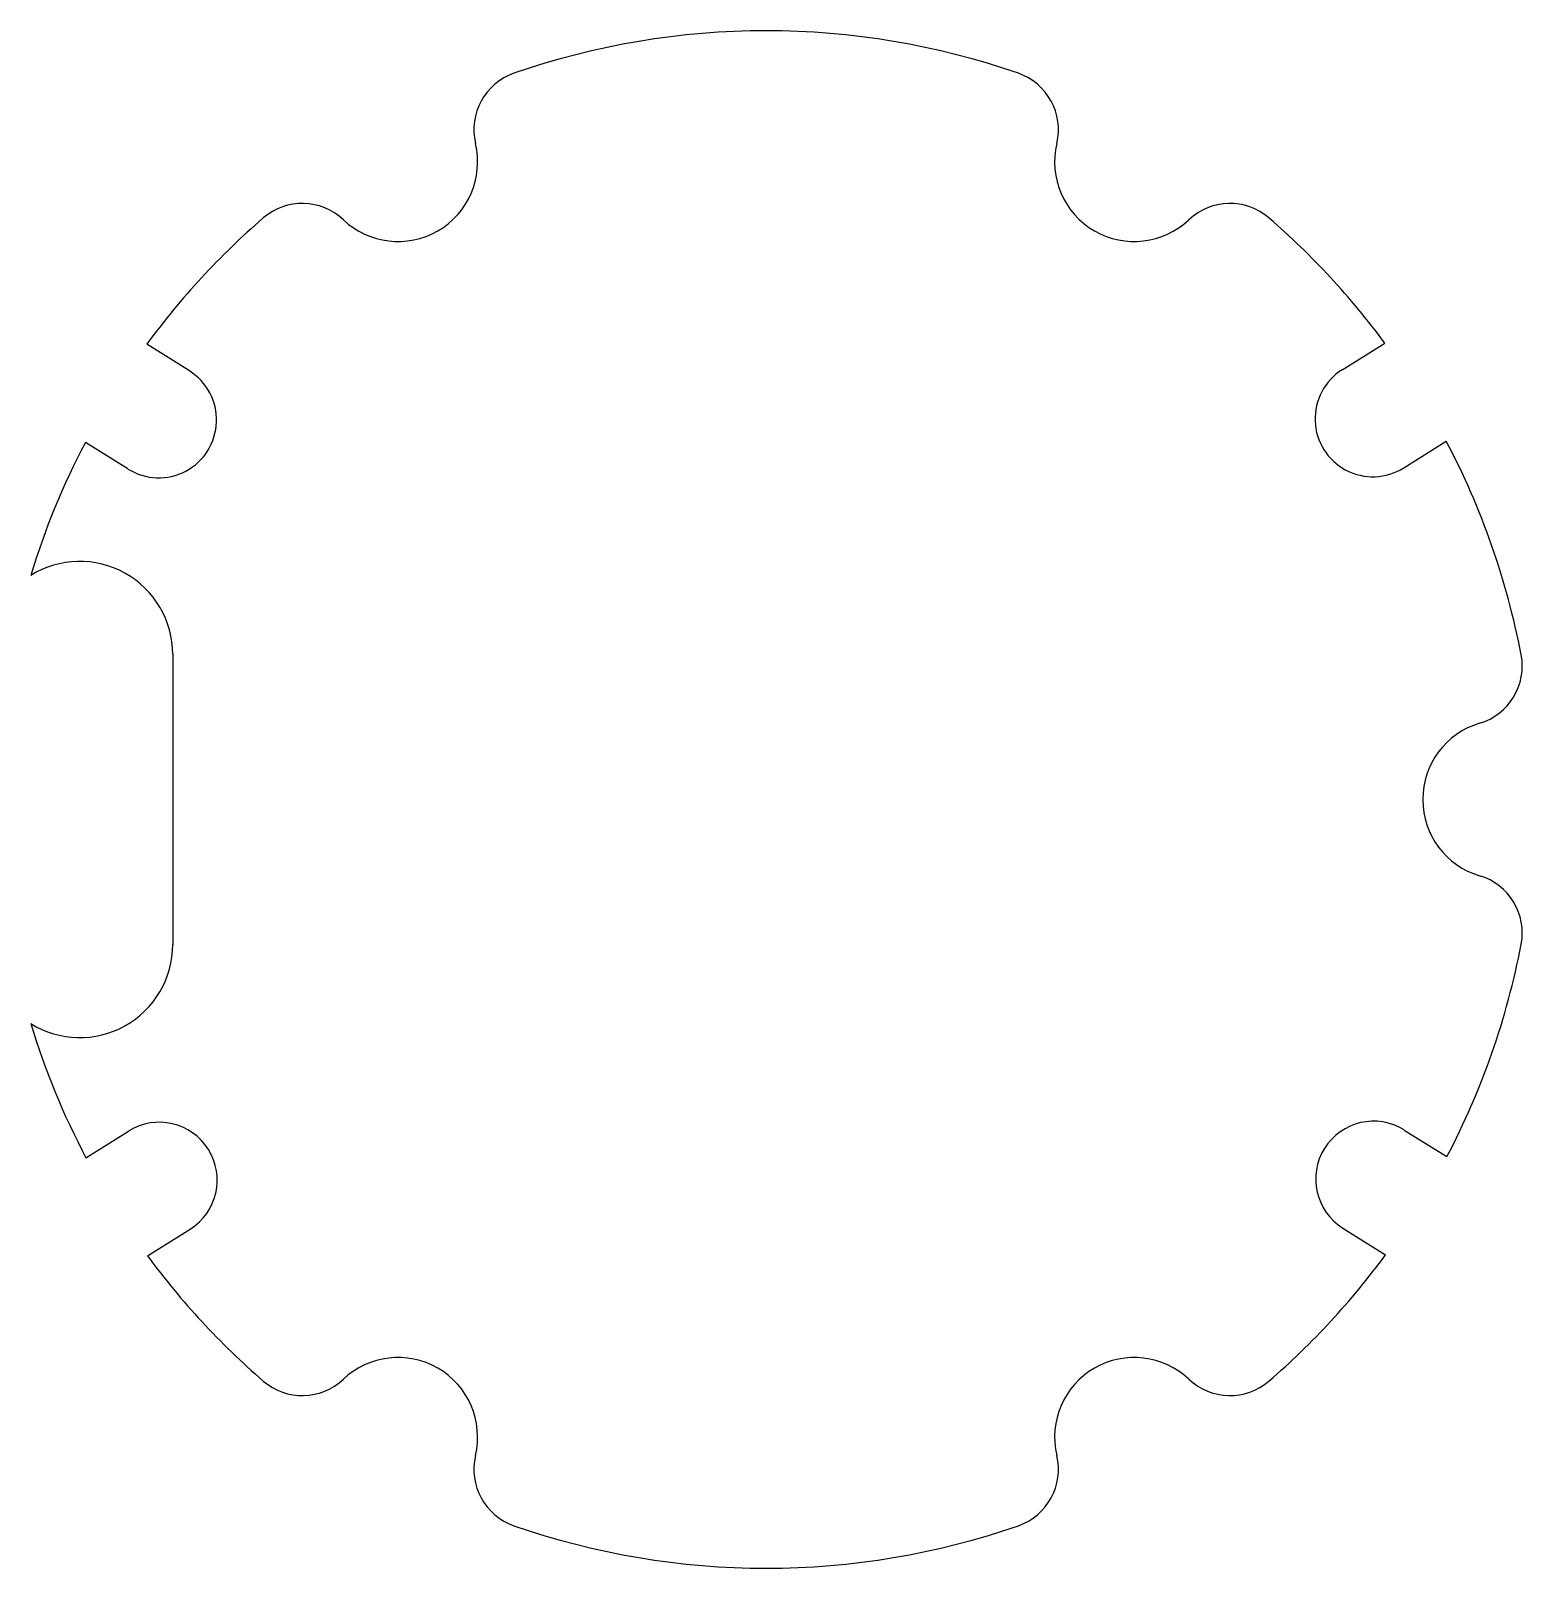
# Model space of a CAD drawing. Header units: millimetres. Extents: x -20.3 to 20.9, y -21.2 to 21.3.
import ezdxf

# ---------------------------------------------------------------- set-up
doc = ezdxf.new("R2010")
doc.units = ezdxf.units.MM
doc.layers.add('Sketch', color=7, linetype='CONTINUOUS')

msp = doc.modelspace()

# ---------------------------------------------------------------- linework, layer by layer
at = {"layer": 'Sketch'}
for p, q in [((-15.943, 11.849), (-17.122, 12.586)), ((15.923, 11.877), (17.1, 12.616)), ((-17.639, 9.136), (-18.818, 9.872)), ((17.623, 9.166), (18.8, 9.905)), ((-16.403, 4.011), (-16.403, -4.011)), ((-18.8, -9.905), (-17.623, -9.166)), ((17.639, -9.136), (18.818, -9.872)), ((-17.1, -12.616), (-15.923, -11.877)), ((15.943, -11.849), (17.122, -12.586))]:
    msp.add_line(p, q, dxfattribs=at)
for centre, radius, start, end in [((0, 0), 21.25, 70.8498, 109.1502), ((-6.43, 18.515), 1.65, 109.1502, -166.6072), ((6.43, 18.515), 1.65, -13.3928, 70.8498), ((-10.175, 17.624), 2.2, -133.3928, 13.3928), ((10.175, 17.624), 2.2, 166.6072, -46.6072), ((-12.82, 14.826), 1.65, 46.6072, 130.8498), ((12.82, 14.826), 1.65, 49.1502, 133.3928), ((0, 0), 21.25, 130.8498, 143.6819), ((0, 0), 21.25, 36.4181, 49.1502), ((-16.791, 10.492), 1.6, -122, 58.0001), ((16.773, 10.522), 1.6, 122.0999, -57.9), ((0, 0), 21.25, 152.3181, 163.0494), ((0, 0), 21.25, 10.8498, 27.7819), ((-18.973, 4.011), 2.57, 0, 121.7869), ((19.25, 3.689), 1.65, -73.3927, 10.8498), ((20.35, 0), 2.2, 106.6073, -106.6073), ((19.25, -3.689), 1.65, -10.8498, 73.3927), ((-18.973, -4.011), 2.57, -121.7869, 0), ((0, 0), 21.25, -27.6819, -10.8498), ((0, 0), 21.25, -163.0494, -152.2181), ((-16.773, -10.522), 1.6, -57.8999, 122.1), ((16.791, -10.492), 1.6, 58, -122.0001), ((0, 0), 21.25, -143.5819, -130.8498), ((0, 0), 21.25, -49.1502, -36.3181), ((-10.175, -17.624), 2.2, -13.3927, 133.3927), ((10.175, -17.624), 2.2, 46.6073, -166.6073), ((-12.82, -14.826), 1.65, -130.8498, -46.6073), ((12.82, -14.826), 1.65, -133.3927, -49.1502), ((-6.43, -18.515), 1.65, 166.6073, -109.1502), ((6.43, -18.515), 1.65, -70.8498, 13.3927), ((0, 0), 21.25, -109.1502, -70.8498)]:
    msp.add_arc(centre, radius, start, end, dxfattribs=at)

doc.saveas('drawing.dxf')
